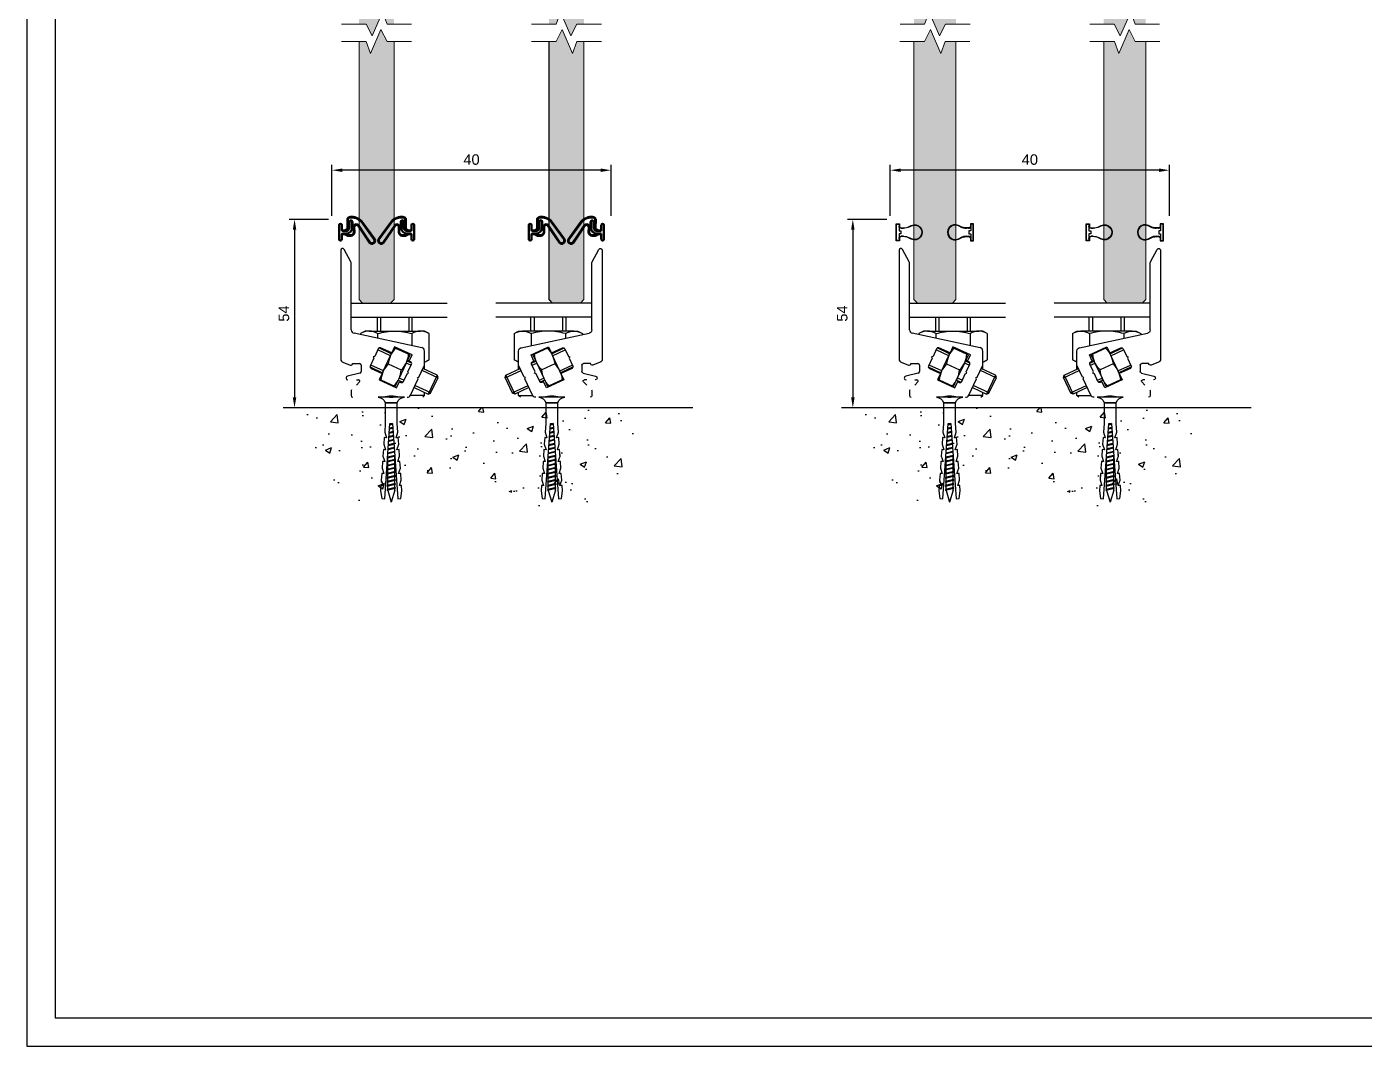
# Model space of a CAD drawing. Header units: millimetres. Extents: x 2270 to 3115, y 1295 to 1889.
# Drawn here: x 2269.6 to 2652.9, y 1295.4 to 1587.6 of the extents above; entities that cross this region are included whole.
import ezdxf

# ---------------------------------------------------------------- set-up
doc = ezdxf.new("R2010")
doc.units = ezdxf.units.MM
for name, color, linetype in [('48800_-_L2315', 7, 'Continuous'), ('48800_-_L3000', 7, 'Continuous'), ('Blocchi', 7, 'Continuous'), ('COMP', 41, 'Continuous'), ('FERMAVETRO', 7, 'Continuous'), ('PARTENZA_VERTICA', 7, 'Continuous'), ('quote', 3, 'Continuous')]:
    doc.layers.add(name, color=color, linetype=linetype)
doc.layers.add('GLASS & JOINTS', color=250, linetype='Continuous', lineweight=13)
doc.layers.add('GLASS HATCH', color=7, linetype='Continuous', true_color=0xb8ffed, transparency=0.5)
doc.styles.get("Standard").update_dxf_attribs({"font": 'arial.ttf'})
doc.dimstyles.new('ISO-25$0', dxfattribs={"dimtxt": 3, "dimasz": 3, "dimexe": 1.5, "dimexo": 1.5, "dimgap": 1.5, "dimtad": 1, "dimtxsty": 'Standard', "dimcen": 2.5, "dimadec": 0, "dimazin": 0, "dimtfac": 1, "dimtmove": 0, "dimatfit": 3, "dimfxl": 1, "dimarcsym": 0})

# ---------------------------------------------------------------- blocks, each defined once
blk = doc.blocks.new('A$C76304F1F')
at = {"color": 3, "linetype": 'Continuous'}
for p, q in [((-2.747, 2.7), (0, 2.7)), ((-2.747, 2.3), (0, 2.3)), ((-2, 2.3), (-2, 1.9)), ((-1.908, 2.3), (-1.908, 1.9)), ((-1.092, 2.3), (-1.092, 1.9)), ((-1, 1.9), (-1, 2.3)), ((-2.35, 1.9), (-2.481, 1.824)), ((-2.481, 1.824), (-2.481, 1.796)), ((-2.236, 1.9), (-2.35, 1.9)), ((-2.236, 1.9), (-1.5, 1.9)), ((-1.991, 1.824), (-1.991, 1.691)), ((-1.5, 1.9), (-0.764, 1.9)), ((-1.009, 1.824), (-1.009, 1.483)), ((-0.65, 1.9), (-0.764, 1.9)), ((-0.519, 1.824), (-0.65, 1.9)), ((-0.519, 1.824), (-0.519, 1.076)), ((-0.65, 0.805), (-0.65, 0.92)), ((-0.647, 1.002), (-0.519, 1.076)), ((-0.65, 0.05), (-1.054, 0.05)), ((-0.7, 0), (-0.65, 0.05)), ((-0.65, 0.05), (-0.65, 0.143))]:
    blk.add_line(p, q, dxfattribs=at)
for centre, radius, start, end in [((-2.219, 1.41), 0.49, 92.0046, 122.3796), ((-2.25, 1.42), 0.48, 57.28, 88.3358), ((-0.747, 1.41), 0.49, 92.0046, 122.3796), ((-0.778, 1.42), 0.48, 57.28, 88.3358), ((-0.781, 1.49), 0.49, 285.866, 302.3796)]:
    blk.add_arc(centre, radius, start, end, dxfattribs=at)
for points in [[(-1.991, 1.824), (-1.911, 1.847), (-1.831, 1.866), (-1.667, 1.893), (-1.583, 1.9), (-1.5, 1.9)], [(-1.5, 1.9), (-1.417, 1.9), (-1.335, 1.893), (-1.171, 1.866), (-1.089, 1.847), (-1.009, 1.824)]]:
    blk.add_open_spline(points, degree=3, knots=[0, 0, 0, 0, 0.5, 0.5, 1, 1, 1, 1], dxfattribs=at)
blk = doc.blocks.new('A$C2B203F06')
at = {"color": 3, "linetype": 'Continuous'}
for p, q in [((-0.247, 4.217), (-0.247, 1.096)), ((0.041, 3.882), (-0.153, 4.241)), ((0.053, 1.933), (0.053, 3.835)), ((2.074, 1.422), (0.132, 1.835)), ((0.725, 1.171), (0.685, 1.157)), ((0.685, 1.157), (0.699, 1.117)), ((0.828, 1.393), (0.725, 1.171)), ((1.175, 1.192), (0.819, 1.358)), ((1.201, 1.247), (0.845, 1.413)), ((1.212, 1.27), (0.895, 1.418)), ((0.969, 0.749), (1.18, 1.202)), ((1.18, 1.202), (1.212, 1.27)), ((1.296, 1.451), (1.212, 1.27)), ((1.326, 1.409), (1.286, 1.428)), ((1.795, 1.219), (1.296, 1.451)), ((1.326, 1.409), (1.699, 1.236)), ((1.633, 0.99), (1.739, 1.217)), ((1.739, 1.217), (1.699, 1.236)), ((1.71, 1.037), (1.795, 1.219)), ((1.791, 1.221), (1.791, 1.21)), ((2.153, 0.944), (2.153, 1.325)), ((-0.184, 1.003), (0.023, 0.92)), ((0.091, 0.967), (0.291, 0.967)), ((0.341, 0.917), (0.341, 0.741)), ((0.591, 0.87), (0.948, 0.703)), ((0.699, 1.117), (0.596, 0.895)), ((0.974, 0.759), (0.617, 0.925)), ((0.62, 0.829), (0.937, 0.681)), ((1.115, 0.956), (1.487, 0.783)), ((1.422, 0.537), (1.633, 0.99)), ((1.758, 0.92), (1.629, 0.98)), ((1.784, 0.975), (1.655, 1.036)), ((1.676, 0.728), (1.78, 0.95)), ((1.756, 1.016), (1.71, 1.037)), ((1.775, 1), (1.731, 1)), ((1.994, 0.58), (2.144, 0.902)), ((2.535, 0.558), (2.082, 0.769)), ((2.516, 0.634), (2.108, 0.824)), ((0.303, 0.692), (-0.055, 0.607)), ((0.2, 0.5), (0.265, 0.5)), ((0.29, 0.44), (0.2, 0.35)), ((0.937, 0.681), (0.853, 0.499)), ((0.853, 0.499), (1.351, 0.267)), ((0.863, 0.522), (0.904, 0.503)), ((0.904, 0.503), (1.276, 0.33)), ((0.937, 0.681), (0.969, 0.749)), ((1.316, 0.311), (1.422, 0.537)), ((1.351, 0.267), (1.436, 0.448)), ((1.401, 0.492), (1.531, 0.431)), ((1.557, 0.487), (1.427, 0.548)), ((1.436, 0.448), (1.481, 0.427)), ((1.547, 0.451), (1.651, 0.673)), ((1.651, 0.673), (1.691, 0.688)), ((1.691, 0.688), (1.676, 0.728)), ((1.75, 0.058), (1.968, 0.525)), ((1.954, 0.565), (1.994, 0.58)), ((1.968, 0.525), (1.954, 0.565)), ((2.516, 0.634), (2.262, 0.091)), ((2.328, 0.115), (2.54, 0.568)), ((2.54, 0.568), (2.516, 0.634)), ((0.05, 0.179), (0.05, 0.05)), ((1.15, 0), (1.25, 0)), ((1.276, 0.33), (1.316, 0.311)), ((1.854, 0.281), (2.262, 0.091)), ((2.333, 0.125), (1.88, 0.336)), ((2.262, 0.091), (2.328, 0.115))]:
    blk.add_line(p, q, dxfattribs=at)
for centre, radius, start, end in [((-0.197, 4.217), 0.05, 28.3855, 180), ((0.153, 1.933), 0.1, 180, 258), ((0.874, 1.372), 0.05, 65, 155), ((1.898, 0.88), 0.787, 155.8445, 174.4117), ((1.876, 0.868), 0.771, 135.3966, 154.3472), ((0.915, 1.313), 0.787, 335.8445, 354.4117), ((2.053, 1.325), 0.1, 0, 78), ((-0.147, 1.096), 0.1, 180, 248.1986), ((0.041, 0.967), 0.05, 248.1986, 0), ((0.291, 0.917), 0.05, 0, 90), ((0.641, 0.874), 0.05, 155, 245), ((1.674, 0.408), 0.783, 135.5403, 154.2035), ((0.708, 0.858), 0.783, 335.7965, 354.4597), ((0.938, 1.324), 0.771, 315.3966, 334.3472), ((1.735, 0.971), 0.05, 335, 65), ((2.053, 0.944), 0.1, 335, 0), ((-0.043, 0.554), 0.0544, 103.3348, 270), ((0.265, 0.465), 0.0354, 315, 90), ((0.291, 0.741), 0.05, 283.3348, 0), ((1.683, 0.428), 0.783, 155.7893, 174.4669), ((0.718, 0.878), 0.783, 315.5331, 334.2107), ((1.502, 0.472), 0.05, 245, 335), ((0.1, 0.179), 0.05, 135, 180), ((0.1, 0.05), 0.05, 180, 270), ((1.66, 0.1), 0.1, 270, 335)]:
    blk.add_arc(centre, radius, start, end, dxfattribs=at)
blk.add_open_spline([(1.72, 1.057), (1.699, 1.051), (1.679, 1.046), (1.658, 1.042)], degree=3, dxfattribs=at)
at = {"layer": 'FERMAVETRO', "color": 3, "linetype": 'Continuous'}
blk.add_arc((-0.047, 3.835), 0.1, 0, 28.3855, dxfattribs=at)
blk = doc.blocks.new('48800')
at = {"layer": '48800_-_L3000', "linetype": 'Continuous', "lineweight": 5}
h = blk.add_hatch(dxfattribs=at)
h.set_pattern_fill('LINE', color=3, scale=2, angle=45, style=0)
h.set_pattern_definition([(45, (-6239.775, -3270.2284), (-4.490128, 4.490128), [])])
edge = h.paths.add_edge_path()
edge.add_arc((9.4, 2.41), 0.897, 334.1295, 494.3643)
edge.add_line((8.77, 3.05), (5.44, -1.86))
edge.add_arc((4.92, -1.52), 0.632, 270, 326.6991, ccw=False)
edge.add_arc((5, -1.51), 0.64, 180.3129, 262.8679, ccw=False)
edge.add_line((4.36, -1.52), (4.39, -0.03))
edge.add_arc((3.39, -0.03), 1, 0, 90)
edge.add_line((3.39, 0.97), (2.4, 0.97))
edge.add_arc((2.4, 0.71), 0.253, 90, 120)
edge.add_line((2.27, 0.93), (1.59, 0.54))
edge.add_arc((1.47, 0.76), 0.253, 270, 300, ccw=False)
edge.add_line((1.47, 0.51), (1.01, 0.51))
edge.add_line((1.01, 0.51), (1.01, 0.41))
edge.add_line((1.01, 0.41), (1.47, 0.41))
edge.add_arc((1.47, 0.76), 0.353, 270, 300)
edge.add_line((1.64, 0.45), (2.32, 0.85))
edge.add_arc((2.4, 0.71), 0.153, 90, 120, ccw=False)
edge.add_line((2.4, 0.87), (3.39, 0.87))
edge.add_arc((3.39, -0.03), 0.9, 0.0699, 90, ccw=False)
edge.add_line((4.29, -0.03), (4.26, -1.51))
edge.add_arc((5, -1.51), 0.74, 180.2005, 263.35)
edge.add_arc((4.92, -1.52), 0.732, 269.5118, 326.6433)
edge.add_line((5.53, -1.92), (8.85, 2.99))
edge.add_arc((9.4, 2.41), 0.797, -25.2784, 133.6585, ccw=False)
edge.add_line((10.12, 2.07), (6.71, -2.69))
edge.add_arc((3.54, -0.42), 3.9, 270, 324.4343, ccw=False)
edge.add_line((3.54, -4.32), (3.25, -4.32))
edge.add_arc((3.27, -3.48), 0.839, 196.694, 268.7318, ccw=False)
edge.add_line((2.47, -3.72), (2.5, -1.15))
edge.add_arc((2.15, -1.15), 0.353, 359.8862, 420)
edge.add_line((2.32, -0.85), (1.64, -0.45))
edge.add_arc((1.47, -0.76), 0.353, 60, 90)
edge.add_line((1.47, -0.41), (1.01, -0.41))
edge.add_line((1.01, -0.41), (1.01, -0.51))
edge.add_line((1.01, -0.51), (1.47, -0.51))
edge.add_arc((1.47, -0.76), 0.253, 60, 90, ccw=False)
edge.add_line((1.59, -0.54), (2.27, -0.93))
edge.add_arc((2.15, -1.15), 0.253, 0, 60, ccw=False)
edge.add_line((2.4, -1.15), (2.37, -3.74))
edge.add_arc((3.27, -3.48), 0.939, 195.7327, 268.8012)
edge.add_line((3.25, -4.42), (3.54, -4.42))
edge.add_arc((3.54, -0.42), 4, 270, 324.4343)
edge.add_line((6.8, -2.75), (10.2, 2.02))
at = {"layer": '48800_-_L2315', "color": 3, "linetype": 'Continuous', "lineweight": 50}
for p, q in [((2.37, 0.86), (2.37, 0.81)), ((2.37, 0.38), (2.37, 0.33)), ((3.25, 0.87), (3.25, 0.82)), ((2.37, -0.45), (2.37, -0.5)), ((2.37, -0.81), (2.37, -0.88)), ((3.25, -0.09), (3.25, -0.17)), ((3.25, -3.38), (3.25, -3.43)), ((3.25, -4.27), (3.25, -4.32))]:
    blk.add_line(p, q, dxfattribs=at)
at = {"layer": '48800_-_L3000', "color": 3, "linetype": 'Continuous', "lineweight": 50}
for p, q in [((0, 2.02), (0, -2.02)), ((0.76, 0.63), (0.76, 2.02)), ((1.47, 0.51), (1.01, 0.51)), ((1.01, 0.51), (1.01, 0.41)), ((1.01, 0.41), (1.47, 0.41)), ((1.96, 0.38), (1.01, 0.38)), ((2.27, 0.93), (1.59, 0.54)), ((1.64, 0.45), (2.32, 0.85)), ((2.35, 0.8), (1.7, 0.43)), ((1.7, 0.43), (1.96, 0.43)), ((3.39, 0.97), (2.4, 0.97)), ((2.4, 0.87), (3.39, 0.87)), ((3.39, 0.82), (2.4, 0.82)), ((8.77, 3.05), (5.44, -1.86)), ((5.53, -1.92), (8.85, 2.99)), ((8.88, 2.95), (5.57, -1.95)), ((6.67, -2.66), (10.07, 2.09)), ((10.12, 2.07), (6.71, -2.69)), ((6.8, -2.75), (10.2, 2.02)), ((0.76, -2.02), (0.76, -0.63)), ((1.01, -0.38), (2, -0.38)), ((1.47, -0.41), (1.01, -0.41)), ((1.01, -0.41), (1.01, -0.51)), ((1.01, -0.51), (1.47, -0.51)), ((1.59, -0.54), (2.27, -0.93)), ((2.32, -0.85), (1.64, -0.45)), ((2, -0.43), (1.7, -0.43)), ((1.7, -0.43), (2.35, -0.8)), ((2.4, -1.15), (2.37, -3.74)), ((2.47, -3.72), (2.5, -1.15)), ((2.55, -1.15), (2.52, -3.72)), ((2.95, -3.02), (2.95, -1.38)), ((3, -1.38), (3, -3.02)), ((3.76, -3.02), (3.76, -1.42)), ((3.81, -1.42), (3.81, -3.02)), ((4.21, -1.51), (4.24, -0.03)), ((4.29, -0.03), (4.26, -1.51)), ((4.36, -1.52), (4.39, -0.03)), ((3.25, -4.27), (3.54, -4.27)), ((3.54, -4.32), (3.25, -4.32)), ((3.25, -4.42), (3.54, -4.42))]:
    blk.add_line(p, q, dxfattribs=at)
for centre, radius, start, end in [((0.38, 2.02), 0.379, 0, 180), ((1.01, 0.63), 0.253, 180, 270), ((1.47, 0.76), 0.253, 270, 300), ((1.47, 0.76), 0.353, 270, 300), ((1.96, -1.42), 1.85, 0, 90), ((1.96, -1.42), 1.8, 0, 90), ((2.4, 0.71), 0.253, 90, 120), ((2.4, 0.71), 0.153, 90, 120), ((2.4, 0.71), 0.103, 90, 120), ((3.39, -0.03), 1, 0, 90), ((3.39, -0.03), 0.9, 0.0699, 90), ((3.39, -0.03), 0.85, 0.1094, 90), ((9.4, 2.41), 0.897, 334.1295, 134.3643), ((9.4, 2.41), 0.797, 334.7216, 133.6585), ((9.4, 2.41), 0.747, 335.0614, 133.2533), ((0.38, -2.02), 0.379, 180, 0), ((1.01, -0.63), 0.253, 90, 180), ((1.47, -0.76), 0.353, 60, 90), ((1.47, -0.76), 0.253, 60, 90), ((2, -1.38), 1, 0, 90), ((2, -1.38), 0.95, 0, 90), ((2.15, -1.15), 0.253, 0, 60), ((2.15, -1.15), 0.353, 359.8862, 60), ((2.15, -1.15), 0.403, 359.846, 60), ((3.27, -3.48), 0.939, 195.7327, 268.8012), ((3.27, -3.48), 0.839, 196.694, 268.7318), ((3.27, -3.48), 0.789, 197.2424, 268.6922), ((3.38, -3.02), 0.429, 180, 0), ((3.38, -3.02), 0.379, 180, 0), ((3.54, -0.42), 3.85, 270, 324.4343), ((3.54, -0.42), 3.9, 270, 324.4343), ((3.54, -0.42), 4, 270, 324.4343), ((5, -1.51), 0.79, 180.1525, 263.5452), ((5, -1.51), 0.74, 180.2005, 263.35), ((5, -1.51), 0.64, 180.3129, 262.8679), ((4.92, -1.52), 0.732, 269.5118, 326.6433), ((4.92, -1.52), 0.782, 269.3145, 326.6195), ((4.92, -1.52), 0.632, 270, 326.6991)]:
    blk.add_arc(centre, radius, start, end, dxfattribs=at)
at = {"layer": 'PARTENZA_VERTICA', "color": 3, "linetype": 'Continuous', "lineweight": 50}
for p, q in [((2.2, 0.72), (2.2, 0.77)), ((2.2, 0.36), (2.2, 0.41)), ((2.2, -0.45), (2.2, -0.4)), ((2.2, -0.77), (2.2, -0.72))]:
    blk.add_line(p, q, dxfattribs=at)
blk = doc.blocks.new('tassello')
at = {"color": 3}
blk.add_lwpolyline([(3, 0), (-3, 0, -0.340122), (-1.38, -1.25), (1.38, -1.25, -0.340122)], format="xyb", close=True, dxfattribs=at)
blk.add_lwpolyline([(1.87, 0, 0.133333), (-1.88, 0)], format="xyb", dxfattribs=at)
blk.add_lwpolyline([(1.38, -1.25), (-1.38, -1.25), (-1.38, -6), (-1.51, -8), (-1.1, -9.28), (-1.6, -9.24), (-1.71, -10.74), (-1.29, -12.02), (-1.79, -11.99), (-1.9, -13.48), (-1.49, -14.76), (-1.99, -14.73), (-2.09, -16.23), (-1.68, -17.51), (-2.18, -17.47), (-2.28, -18.97), (-1.87, -20.25), (-2.37, -20.22), (-2.46, -21.46), (-2.2, -23.23), (-1.51, -23.28), (-0.3, -6), (0.3, -6), (1.51, -23.28), (2.2, -23.23), (2.46, -21.46), (2.37, -20.22), (1.87, -20.25), (2.28, -18.97), (2.18, -17.47), (1.68, -17.51), (2.09, -16.23), (1.99, -14.73), (1.49, -14.76), (1.9, -13.48), (1.79, -11.99), (1.29, -12.02), (1.71, -10.74), (1.6, -9.24), (1.1, -9.28), (1.51, -8), (1.38, -6)], close=True, dxfattribs=at)
at = {"color": 8}
for points in [[(0.3, -6.02), (-0.31, -6.17)], [(0.5, -8.96), (-0.52, -9.21)], [(0.49, -8.76), (-0.51, -9)], [(0.44, -8.05), (-0.46, -8.27)], [(0.43, -7.85), (-0.44, -8.06)], [(0.38, -7.14), (-0.39, -7.32)], [(0.36, -6.93), (-0.38, -7.11)], [(0.31, -6.22), (-0.32, -6.38)], [(0.7, -11.7), (-0.72, -12.05)], [(0.68, -11.5), (-0.71, -11.84)], [(0.63, -10.79), (-0.65, -11.1)], [(0.62, -10.59), (-0.64, -10.89)], [(0.57, -9.87), (-0.59, -10.16)], [(0.55, -9.67), (-0.57, -9.95)], [(0.89, -14.44), (-0.92, -14.88)], [(0.92, -15.15), (-0.93, -15.61)], [(0.87, -14.24), (-0.9, -14.67)], [(0.82, -13.53), (-0.85, -13.94)], [(0.81, -13.32), (-0.84, -13.73)], [(-0.82, -13.72), (-0.82, -13.55)], [(-0.82, -14.65), (-0.82, -13.93)], [(-0.82, -15.58), (-0.82, -14.86)], [(0.76, -12.61), (-0.79, -12.99)], [(0.75, -12.41), (-0.77, -12.78)], [(0.83, -14.25), (0.83, -13.55)], [(0.83, -15.18), (0.83, -14.45)], [(0.92, -15.36), (-0.93, -15.81)], [(0.92, -16.29), (-0.93, -16.74)], [(0.92, -17.22), (-0.93, -17.67)], [(0.92, -18.14), (-0.93, -18.6)], [(0.92, -16.08), (-0.93, -16.53)], [(0.92, -17.01), (-0.93, -17.46)], [(0.92, -17.94), (-0.93, -18.39)], [(-0.82, -16.51), (-0.82, -15.79)], [(-0.82, -17.44), (-0.82, -16.72)], [(-0.82, -18.37), (-0.82, -17.64)], [(0.83, -16.11), (0.83, -15.38)], [(0.83, -17.03), (0.83, -16.31)], [(0.83, -17.96), (0.83, -17.24)], [(0.83, -18.89), (0.83, -18.17)], [(0.92, -19.07), (-0.93, -19.53)], [(0.92, -20), (-0.93, -20.45)], [(0.92, -20.93), (-0.93, -21.38)], [(0.92, -18.87), (-0.93, -19.32)], [(0.92, -19.8), (-0.93, -20.25)], [(0.92, -20.72), (-0.93, -21.18)], [(-0.82, -19.3), (-0.82, -18.57)], [(-0.82, -20.22), (-0.82, -19.5)], [(-0.82, -21.15), (-0.82, -20.43)], [(-0.8, -21.35), (0, -24.04)], [(0.83, -21.29), (0, -24.04)], [(0.83, -19.82), (0.83, -19.1)], [(0.83, -20.75), (0.83, -20.03)], [(0.83, -21.29), (0.83, -20.95)]]:
    blk.add_lwpolyline(points, dxfattribs=at)
for points in [[(0.92, -15.36, 0.243659), (0.92, -15.15)], [(-0.93, -15.61, 0.243659), (-0.93, -15.81)], [(-0.93, -16.53, 0.243659), (-0.93, -16.74)], [(-0.93, -17.46, 0.243659), (-0.93, -17.67)], [(-0.93, -18.39, 0.243659), (-0.93, -18.6)], [(0.92, -16.29, 0.243659), (0.92, -16.08)], [(0.92, -17.22, 0.243659), (0.92, -17.01)], [(0.92, -18.14, 0.243659), (0.92, -17.94)], [(-0.93, -19.32, 0.243659), (-0.93, -19.53)], [(-0.93, -20.25, 0.243659), (-0.93, -20.45)], [(-0.93, -21.18, 0.243659), (-0.93, -21.38)], [(0.92, -19.07, 0.243659), (0.92, -18.87)], [(0.92, -20, 0.243659), (0.92, -19.8)], [(0.92, -20.93, 0.243659), (0.92, -20.72)]]:
    blk.add_lwpolyline(points, format="xyb", dxfattribs=at)
blk = doc.blocks.new('Cartiglio A3')
at = {"color": 6}
for points in [[(0, 726.876), (0, 0), (1034.376, 0), (1034.376, 726.876)], [(10, 716.876), (10, 10), (1024.376, 10), (1024.376, 716.876)]]:
    blk.add_lwpolyline(points, close=True, dxfattribs=at)
blk = doc.blocks.new('48750')
at = {"layer": 'COMP'}
for p, q in [((-3.8, 1.56), (-4.38, 1.84)), ((-1.46, 1.14), (-2.05, 1.14)), ((-4.38, -1.84), (-3.8, -1.56)), ((-2.05, -1.14), (-1.46, -1.14))]:
    blk.add_line(p, q, dxfattribs=at)
blk.add_lwpolyline([(-0.95, 1.75, -0.414214), (-1.45, 1.25), (-2.05, 1.25, -0.117054), (-3.75, 1.65), (-4.33, 1.94, 1.622467), (-4.33, -1.94), (-3.75, -1.65, -0.117054), (-2.05, -1.25), (-1.45, -1.25, -0.414214), (-0.95, -1.75), (-0.95, -2.41), (0, -2.41), (0, 2.41), (-0.95, 2.41)], format="xyb", close=True, dxfattribs=at)
blk.add_lwpolyline([(-0.1, 2.32), (-0.85, 2.32), (-0.85, 0.4), (-1.35, 0.4), (-1.35, -0.4), (-0.85, -0.4), (-0.85, -2.31), (-0.1, -2.31)], close=True, dxfattribs=at)
for centre, radius, start, end in [((-5.3, 0), 2.07, 63.2948, 296.7052), ((-2.05, 5.03), 3.89, 243.2948, 270), ((-1.46, 1.75), 0.61, 270, 0), ((-2.05, -5.03), 3.89, 90, 116.7052), ((-1.46, -1.75), 0.61, 0, 90)]:
    blk.add_arc(centre, radius, start, end, dxfattribs=at)
blk = doc.blocks.new('*D32')
at = {"layer": 'Defpoints', "color": 0, "transparency": 16777216}
for p in [(2357.61, 1532.42), (2346.39, 1478.42), (2347.64, 1478.42)]:
    blk.add_point(p, dxfattribs=at)
at = {"layer": 'quote', "color": 0, "lineweight": -2, "transparency": 16777216}
for p, q in [((2356.11, 1532.42), (2344.89, 1532.42)), ((2346.39, 1529.42), (2346.39, 1481.42)), ((2346.14, 1478.42), (2344.89, 1478.42))]:
    blk.add_line(p, q, dxfattribs=at)
at = {"layer": 'quote', "color": 0, "transparency": 16777216}
for points in [[(2345.89, 1529.42), (2346.89, 1529.42), (2346.39, 1532.42)], [(2345.89, 1481.42), (2346.89, 1481.42), (2346.39, 1478.42)]]:
    blk.add_solid(points, dxfattribs=at)
at = {"layer": 'quote', "color": 0, "transparency": 16777216, "insert": (2343.37, 1505.42), "char_height": 3, "attachment_point": 5, "rotation": 90}
blk.add_mtext('54', dxfattribs=at)
blk = doc.blocks.new('*D33')
at = {"layer": 'Defpoints', "color": 0, "transparency": 16777216}
for p in [(2357.11, 1546.51), (2357.11, 1531.92), (2437.11, 1531.92)]:
    blk.add_point(p, dxfattribs=at)
at = {"layer": 'quote', "color": 0, "lineweight": -2, "transparency": 16777216}
for p, q in [((2357.11, 1533.42), (2357.11, 1548.01)), ((2434.11, 1546.51), (2360.11, 1546.51)), ((2437.11, 1533.42), (2437.11, 1548.01))]:
    blk.add_line(p, q, dxfattribs=at)
at = {"layer": 'quote', "color": 0, "transparency": 16777216}
for points in [[(2360.11, 1547.01), (2360.11, 1546.01), (2357.11, 1546.51)], [(2434.11, 1547.01), (2434.11, 1546.01), (2437.11, 1546.51)]]:
    blk.add_solid(points, dxfattribs=at)
at = {"layer": 'quote', "color": 0, "transparency": 16777216, "insert": (2397.11, 1549.55), "char_height": 3, "attachment_point": 5}
blk.add_mtext('40', dxfattribs=at)
blk = doc.blocks.new('*D38')
at = {"layer": 'Defpoints', "color": 0, "transparency": 16777216}
for p in [(2517.61, 1532.42), (2506.39, 1478.42), (2507.64, 1478.42)]:
    blk.add_point(p, dxfattribs=at)
at = {"layer": 'quote', "color": 0, "lineweight": -2, "transparency": 16777216}
for p, q in [((2516.11, 1532.42), (2504.89, 1532.42)), ((2506.39, 1529.42), (2506.39, 1481.42)), ((2506.14, 1478.42), (2504.89, 1478.42))]:
    blk.add_line(p, q, dxfattribs=at)
at = {"layer": 'quote', "color": 0, "transparency": 16777216}
for points in [[(2505.89, 1529.42), (2506.89, 1529.42), (2506.39, 1532.42)], [(2505.89, 1481.42), (2506.89, 1481.42), (2506.39, 1478.42)]]:
    blk.add_solid(points, dxfattribs=at)
at = {"layer": 'quote', "color": 0, "transparency": 16777216, "insert": (2503.37, 1505.42), "char_height": 3, "attachment_point": 5, "rotation": 90}
blk.add_mtext('54', dxfattribs=at)
blk = doc.blocks.new('*D39')
at = {"layer": 'Defpoints', "color": 0, "transparency": 16777216}
for p in [(2517.11, 1546.51), (2517.11, 1531.92), (2597.11, 1531.92)]:
    blk.add_point(p, dxfattribs=at)
at = {"layer": 'quote', "color": 0, "lineweight": -2, "transparency": 16777216}
for p, q in [((2517.11, 1533.42), (2517.11, 1548.01)), ((2594.11, 1546.51), (2520.11, 1546.51)), ((2597.11, 1533.42), (2597.11, 1548.01))]:
    blk.add_line(p, q, dxfattribs=at)
at = {"layer": 'quote', "color": 0, "transparency": 16777216}
for points in [[(2520.11, 1547.01), (2520.11, 1546.01), (2517.11, 1546.51)], [(2594.11, 1547.01), (2594.11, 1546.01), (2597.11, 1546.51)]]:
    blk.add_solid(points, dxfattribs=at)
at = {"layer": 'quote', "color": 0, "transparency": 16777216, "insert": (2557.11, 1549.55), "char_height": 3, "attachment_point": 5}
blk.add_mtext('40', dxfattribs=at)

msp = doc.modelspace()

# ---------------------------------------------------------------- hatches: boundary and pattern name
h = msp.add_hatch()
h.set_pattern_fill('AR-CONC', color=256, scale=0.1)
h.set_pattern_definition([(50, (-87.599, 285.04), (18.21847, -1.59391), [1.905, -20.955]), (355, (-87.599, 285.04), (-3.52434, 19.10568), [1.524, -16.76406]), (100.45144, (-86.08, 284.907), (14.69412, 17.51178), [1.619, -17.80902]), (46.1842, (-87.599, 290.12), (27.1079, -4.20423), [2.8575, -31.4325]), (96.6356, (-85.34, 289.77), (23.74041, 24.7426), [2.4285, -26.71356]), (351.1842, (-87.599, 290.12), (23.7404, 24.7426), [2.286, -25.14597]), (21, (-85.059, 288.85), (15.16144, -10.22652), [1.905, -20.955]), (326, (-85.059, 288.85), (6.1802, 18.4188), [1.524, -16.764]), (71.45144, (-83.795, 287.998), (21.34164, 8.19228), [1.619, -17.80899]), (37.5, (-87.5986, 285.04), (0.30886, 8.455504), [0, -16.5608, 0, -17.018, 0, -16.8275]), (7.5, (-87.599, 285.04), (6.681966, 10.018057), [0, -9.7028, 0, -16.1798, 0, -6.4135]), (327.5, (-93.263, 285.04), (13.55906, -0.572874), [0, -6.35, 0, -19.812, 0, -26.289]), (317.5, (-95.803, 285.04), (14.81292, 2.54265), [0, -8.255, 0, -13.1572, 0, -18.669])])
edge = h.paths.add_edge_path()
edge.add_spline(control_points=[(2397.111, 1458.329), (2409.555, 1456), (2434.576, 1432.055), (2441.712, 1462.821), (2445.329, 1478.416)], knot_values=[66.530225, 66.530225, 66.530225, 66.530225, 101.7331283, 137.9242459, 137.9242459, 137.9242459, 137.9242459], degree=3, periodic=0)
edge.add_line((2445.329, 1478.416), (2397.111, 1478.416))
edge.add_line((2397.111, 1478.416), (2397.111, 1458.329))
edge = h.paths.add_edge_path()
edge.add_line((2397.111, 1478.416), (2348.892, 1478.416))
edge.add_spline(control_points=[(2348.892, 1478.416), (2353.226, 1463.904), (2361.005, 1437.857), (2383.538, 1459.441), (2395.094, 1458.707), (2397.111, 1458.329)], knot_values=[0, 0, 0, 0, 33.8878528, 60.8233097, 66.530225, 66.530225, 66.530225, 66.530225], degree=3, periodic=0)
edge.add_line((2397.111, 1458.329), (2397.111, 1478.416))
h = msp.add_hatch()
h.set_pattern_fill('AR-CONC', color=256, scale=0.1)
h.set_pattern_definition([(50, (72.401, 285.04), (18.21847, -1.59391), [1.905, -20.955]), (355, (72.401, 285.04), (-3.52434, 19.10568), [1.524, -16.76406]), (100.45144, (73.92, 284.907), (14.69412, 17.51178), [1.619, -17.80902]), (46.1842, (72.401, 290.12), (27.1079, -4.20423), [2.8575, -31.4325]), (96.6356, (74.66, 289.77), (23.74041, 24.7426), [2.4285, -26.71356]), (351.1842, (72.401, 290.12), (23.7404, 24.7426), [2.286, -25.14597]), (21, (74.941, 288.85), (15.16144, -10.22652), [1.905, -20.955]), (326, (74.941, 288.85), (6.1802, 18.4188), [1.524, -16.764]), (71.45144, (76.205, 287.998), (21.34164, 8.19228), [1.619, -17.80899]), (37.5, (72.4014, 285.04), (0.30886, 8.455504), [0, -16.5608, 0, -17.018, 0, -16.8275]), (7.5, (72.401, 285.04), (6.681966, 10.018057), [0, -9.7028, 0, -16.1798, 0, -6.4135]), (327.5, (66.737, 285.04), (13.55906, -0.572874), [0, -6.35, 0, -19.812, 0, -26.289]), (317.5, (64.197, 285.04), (14.81292, 2.54265), [0, -8.255, 0, -13.1572, 0, -18.669])])
edge = h.paths.add_edge_path()
edge.add_spline(control_points=[(2557.111, 1458.329), (2569.555, 1456), (2594.576, 1432.055), (2601.712, 1462.821), (2605.329, 1478.416)], knot_values=[66.530225, 66.530225, 66.530225, 66.530225, 101.7331283, 137.9242459, 137.9242459, 137.9242459, 137.9242459], degree=3, periodic=0)
edge.add_line((2605.329, 1478.416), (2557.111, 1478.416))
edge.add_line((2557.111, 1478.416), (2557.111, 1458.329))
edge = h.paths.add_edge_path()
edge.add_line((2557.111, 1478.416), (2508.892, 1478.416))
edge.add_spline(control_points=[(2508.892, 1478.416), (2513.226, 1463.904), (2521.005, 1437.857), (2543.538, 1459.441), (2555.094, 1458.707), (2557.111, 1458.329)], knot_values=[0, 0, 0, 0, 33.8878528, 60.8233097, 66.530225, 66.530225, 66.530225, 66.530225], degree=3, periodic=0)
edge.add_line((2557.111, 1458.329), (2557.111, 1478.416))
at = {"layer": 'GLASS HATCH'}
h = msp.add_hatch(color=256, dxfattribs=at)
h.dxf.hatch_style = 1
h.paths.add_polyline_path([(2364.911, 1588.422), (2366.893, 1588.422), (2368.643, 1584.988), (2371.643, 1591.856), (2372.893, 1588.422), (2374.911, 1588.422), (2374.911, 1720.428), (2373.911, 1721.428), (2365.911, 1721.428), (2364.911, 1720.428)])
h = msp.add_hatch(color=256, dxfattribs=at)
h.dxf.hatch_style = 1
h.paths.add_polyline_path([(2429.311, 1720.428), (2428.311, 1721.428), (2420.311, 1721.428), (2419.311, 1720.428), (2419.311, 1588.422), (2421.329, 1588.422), (2422.579, 1591.856), (2425.579, 1584.988), (2427.329, 1588.422), (2429.311, 1588.422)])
h = msp.add_hatch(color=256, dxfattribs=at)
h.dxf.hatch_style = 1
h.paths.add_polyline_path([(2534.947, 1721.428), (2535.947, 1720.428), (2535.947, 1588.422), (2532.965, 1588.422), (2531.215, 1584.988), (2528.215, 1591.856), (2526.965, 1588.422), (2523.947, 1588.422), (2523.947, 1720.428), (2524.947, 1721.428)])
h = msp.add_hatch(color=256, dxfattribs=at)
h.dxf.hatch_style = 1
h.paths.add_polyline_path([(2579.275, 1721.428), (2578.275, 1720.428), (2578.275, 1588.422), (2581.257, 1588.422), (2583.007, 1584.988), (2586.007, 1591.856), (2587.257, 1588.422), (2590.275, 1588.422), (2590.275, 1720.428), (2589.275, 1721.428)])
h = msp.add_hatch(color=256, dxfattribs=at)
h.dxf.hatch_style = 1
h.paths.add_polyline_path([(2364.911, 1509.416), (2365.911, 1508.416), (2373.911, 1508.416), (2374.911, 1509.416), (2374.911, 1583.422), (2372.893, 1583.422), (2371.143, 1586.856), (2368.143, 1579.988), (2366.893, 1583.422), (2364.911, 1583.422)])
h.paths.add_polyline_path([(2363.517, 1530.232), (2363.518, 1530.196, -0.3927243), (2364.078, 1530.863, -0.2452657), (2364.596, 1530.593), (2364.808, 1530.28, 0.3975347), (2364.072, 1530.963, 0.4225231)], flags=17)
h.paths.add_polyline_path([(2378.179, 1532.188), (2378.194, 1532.439, 0.3247474), (2377.41, 1533.037), (2377.41, 1532.987, -0.4107119)], flags=17)
h = msp.add_hatch(color=256, dxfattribs=at)
h.dxf.hatch_style = 1
h.paths.add_polyline_path([(2429.311, 1509.416), (2428.311, 1508.416), (2420.311, 1508.416), (2419.311, 1509.416), (2419.311, 1583.422), (2421.329, 1583.422), (2423.079, 1586.856), (2426.079, 1579.988), (2427.329, 1583.422), (2429.311, 1583.422)])
h.paths.add_polyline_path([(2430.705, 1530.232), (2430.704, 1530.196, 0.3927243), (2430.144, 1530.863, 0.2452657), (2429.626, 1530.593), (2429.414, 1530.28, -0.3975347), (2430.15, 1530.963, -0.4225231)], flags=17)
h.paths.add_polyline_path([(2416.043, 1532.188), (2416.028, 1532.439, -0.3247474), (2416.812, 1533.037), (2416.812, 1532.987, 0.4107119)], flags=17)
h = msp.add_hatch(color=256, dxfattribs=at)
h.dxf.hatch_style = 1
h.paths.add_polyline_path([(2524.911, 1508.416), (2523.911, 1509.416), (2523.911, 1583.422), (2526.893, 1583.422), (2528.643, 1586.856), (2531.643, 1579.988), (2532.893, 1583.422), (2535.911, 1583.422), (2535.911, 1509.416), (2534.911, 1508.416)])
h = msp.add_hatch(color=256, dxfattribs=at)
h.dxf.hatch_style = 1
h.paths.add_polyline_path([(2589.311, 1508.416), (2590.311, 1509.416), (2590.311, 1583.422), (2587.329, 1583.422), (2585.579, 1586.856), (2582.579, 1579.988), (2581.329, 1583.422), (2578.311, 1583.422), (2578.311, 1509.416), (2579.311, 1508.416)])

# ---------------------------------------------------------------- linework, layer by layer
for p, q in [((2460.533, 1478.416), (2343.102, 1478.416)), ((2620.533, 1478.416), (2503.102, 1478.416))]:
    msp.add_line(p, q)
at = {"layer": 'GLASS & JOINTS'}
for points in [[(2379.893, 1588.422), (2372.893, 1588.422), (2371.643, 1591.856), (2368.643, 1584.988), (2366.893, 1588.422), (2359.893, 1588.422)], [(2414.329, 1588.422), (2421.329, 1588.422), (2422.579, 1591.856), (2425.579, 1584.988), (2427.329, 1588.422), (2434.329, 1588.422)], [(2519.965, 1588.422), (2526.965, 1588.422), (2528.215, 1591.856), (2531.215, 1584.988), (2532.965, 1588.422), (2539.965, 1588.422)], [(2594.257, 1588.422), (2587.257, 1588.422), (2586.007, 1591.856), (2583.007, 1584.988), (2581.257, 1588.422), (2574.257, 1588.422)], [(2359.893, 1583.422), (2366.893, 1583.422), (2368.143, 1579.988), (2371.143, 1586.856), (2372.893, 1583.422), (2379.893, 1583.422)], [(2434.329, 1583.422), (2427.329, 1583.422), (2426.079, 1579.988), (2423.079, 1586.856), (2421.329, 1583.422), (2414.329, 1583.422)], [(2539.893, 1583.422), (2532.893, 1583.422), (2531.643, 1579.988), (2528.643, 1586.856), (2526.893, 1583.422), (2519.893, 1583.422)], [(2574.329, 1583.422), (2581.329, 1583.422), (2582.579, 1579.988), (2585.579, 1586.856), (2587.329, 1583.422), (2594.329, 1583.422)], [(2374.911, 1583.422), (2374.911, 1509.416), (2373.911, 1508.416), (2365.911, 1508.416), (2364.911, 1509.416), (2364.911, 1583.422)], [(2374.911, 1583.422), (2374.911, 1509.416), (2373.911, 1508.416), (2365.911, 1508.416), (2364.911, 1509.416), (2364.911, 1583.422)], [(2419.311, 1583.422), (2419.311, 1509.416), (2420.311, 1508.416), (2428.311, 1508.416), (2429.311, 1509.416), (2429.311, 1583.422)], [(2419.318, 1583.422), (2419.318, 1509.416), (2420.318, 1508.416), (2428.318, 1508.416), (2429.318, 1509.416), (2429.318, 1583.422)], [(2535.911, 1583.422), (2535.911, 1509.416), (2534.911, 1508.416), (2524.911, 1508.416), (2523.911, 1509.416), (2523.911, 1583.422)], [(2578.311, 1583.422), (2578.311, 1509.416), (2579.311, 1508.416), (2589.311, 1508.416), (2590.311, 1509.416), (2590.311, 1583.422)]]:
    msp.add_lwpolyline(points, dxfattribs=at)

# ---------------------------------------------------------------- block references
at = {"xscale": 0.8171957802981612, "yscale": 0.8171957802981612, "zscale": 0.8171957802981612}
msp.add_blockref('Cartiglio A3', (2269.648, 1295.375), dxfattribs=at)
at = {"xscale": -1, "rotation": 180}
for p in [(2359.161, 1528.716), (2413.561, 1528.716)]:
    msp.add_blockref('48800', p, dxfattribs=at)
at = {"rotation": 180}
for p in [(2380.661, 1528.716), (2435.061, 1528.716)]:
    msp.add_blockref('48800', p, dxfattribs=at)
at = {"color": 1, "yscale": 10, "zscale": 10}
for name, p, xscale in [('A$C2B203F06', (2362.111, 1481.416), 10), ('A$C2B203F06', (2432.111, 1481.416), -10), ('A$C2B203F06', (2522.111, 1481.416), 10), ('A$C2B203F06', (2592.111, 1481.416), -10), ('A$C76304F1F', (2390.111, 1481.416), 10), ('A$C76304F1F', (2404.111, 1481.416), -10), ('A$C76304F1F', (2550.111, 1481.416), 10), ('A$C76304F1F', (2564.111, 1481.416), -10)]:
    msp.add_blockref(name, p, dxfattribs=dict(at, xscale=xscale))
at = {"layer": 'Blocchi', "xscale": -1}
for p in [(2518.811, 1528.716), (2573.211, 1528.716)]:
    msp.add_blockref('48750', p, dxfattribs=at)
at = {"layer": 'Blocchi'}
for p in [(2541.011, 1528.716), (2595.411, 1528.716)]:
    msp.add_blockref('48750', p, dxfattribs=at)
at = {"layer": 'Blocchi', "xscale": 1.25, "yscale": 1.25, "zscale": 1.25}
for p in [(2374.111, 1481.416), (2420.111, 1481.416), (2534.111, 1481.416), (2580.111, 1481.416)]:
    msp.add_blockref('tassello', p, dxfattribs=at)

# ---------------------------------------------------------------- dimensions: what is measured, and where the dimension line sits
at = {"layer": 'quote'}
for base, p1, p2, picture, middle in [((2357.111, 1546.514), (2437.111, 1531.916), (2357.111, 1531.916), '*D33', (2397.111, 1546.514)), ((2517.111, 1546.514), (2597.111, 1531.916), (2517.111, 1531.916), '*D39', (2557.111, 1546.514))]:
    dim = msp.add_linear_dim(base=base, p1=p1, p2=p2, text='40', dimstyle='ISO-25$0', dxfattribs=at)
    dim.commit()
    dim.dimension.update_dxf_attribs({"geometry": picture, "text_midpoint": middle, "dimtype": 160})
for base, p1, p2, picture, middle in [((2346.393, 1478.416), (2357.611, 1532.416), (2347.643, 1478.416), '*D32', (2343.367, 1505.416)), ((2506.393, 1478.416), (2517.611, 1532.416), (2507.643, 1478.416), '*D38', (2503.367, 1505.416))]:
    dim = msp.add_linear_dim(base=base, p1=p1, p2=p2, angle=270, dimstyle='ISO-25$0', dxfattribs=at)
    dim.commit()
    dim.dimension.update_dxf_attribs({"geometry": picture, "text_midpoint": middle})

doc.saveas('drawing.dxf')
